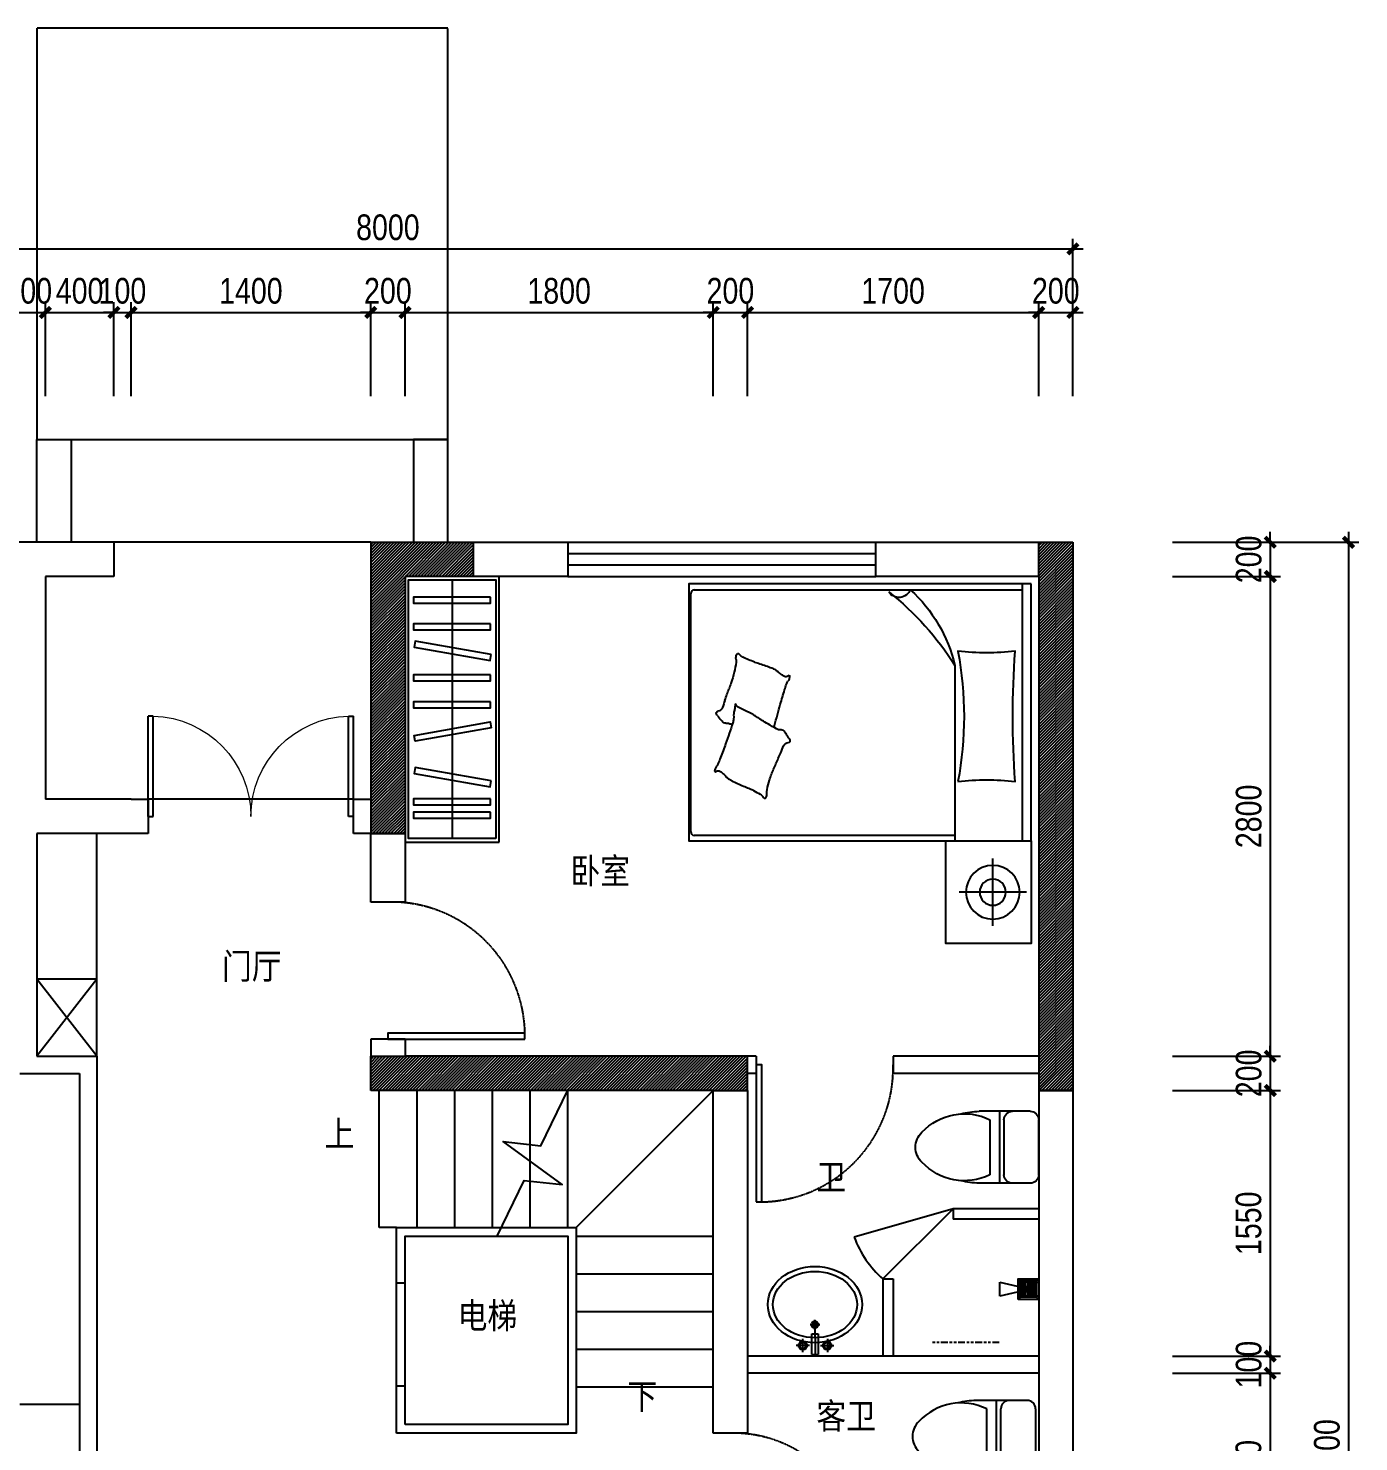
# Model space of a CAD drawing. Extents: x 160245 to 405305, y -111140 to 232735.
# Drawn here: x 272307 to 280076, y 1459 to 9709 of the extents above; entities that cross this region are included whole.
import ezdxf

# ---------------------------------------------------------------- set-up
doc = ezdxf.new("R2010")
doc.units = 0
doc.header["$LTSCALE"] = 10
doc.header["$MEASUREMENT"] = 0
for name, pattern in [('2016_013_AOR_L23$0$PLAN B3.1$0${ Tapered Dash }', [10, 4, -1, 1.5, -1, 1.5, -1]), ('DASH', [0.35, 0.25, -0.1]), ('HIDDEN', [0.375, 0.25, -0.125])]:
    doc.linetypes.add(name, pattern=pattern)
doc.layers.get('Defpoints').update_dxf_attribs({"color": 229})
for name, color, linetype in [('Door 门', 107, 'Continuous'), ('P-Furniture 家具', 153, 'Continuous'), ('P-Make furniture 固定制作', 154, 'Continuous'), ('P-N wall 新建隔墙', 241, 'Continuous'), ('P-O wall 原始墙体', 245, 'Continuous'), ('P-o 原建筑尺寸', 8, 'Continuous'), ('P-Stair 楼梯（原建筑设备）', 159, 'Continuous'), ('P-Text  平面文字', 9, 'Continuous'), ('P-Ware 洁具', 153, 'Continuous'), ('P-window 窗', 107, 'Continuous')]:
    doc.layers.add(name, color=color, linetype=linetype)
doc.styles.add('PDC DIM', font='PMingLiU-ExtB.ttf', dxfattribs={"width": 0.85})
doc.dimstyles.new('PDC-A2', dxfattribs={"dimscale": 0, "dimtxt": 2.5, "dimasz": 1, "dimexe": 1, "dimexo": 1, "dimgap": 0.7, "dimtad": 1, "dimdec": 0, "dimtxsty": 'PDC DIM', "dimblk": 'ARCHTICK', "dimcen": 1, "dimdle": 1, "dimclrd": 8, "dimclre": 8, "dimclrt": 9, "dimadec": 0, "dimazin": 0, "dimtfac": 1, "dimtdec": 0, "dimtix": 1, "dimtmove": 2, "dimatfit": 3, "dimldrblk": 'PDC A2 T R', "dimfxl": 10, "dimfxlon": 1, "dimarcsym": 0})
pattern_1 = [(45, (59491.276, 0), (-8.8388348, 8.8388348), [])]

# ---------------------------------------------------------------- blocks, each defined once
blk = doc.blocks.new('$DorLib2D$00000002')
for p, q in [((-0.5, 0), (-0.5, 0.4875)), ((-0.475, 0.4875), (-0.5, 0.4875)), ((-0.475, 0), (-0.475, 0.4875)), ((0.475, 0), (0.475, 0.4875)), ((0.475, 0.4875), (0.5, 0.4875)), ((0.5, 0), (0.5, 0.4875)), ((-0.5, 0), (-0.475, 0)), ((0.5, 0), (0.475, 0))]:
    blk.add_line(p, q)
at = {"lineweight": 13}
for centre, start, end in [((-0.4875, 0), 0, 88.53072), ((0.4875, 0), 91.46928, 180)]:
    blk.add_arc(centre, 0.4875, start, end, dxfattribs=at)
blk = doc.blocks.new('$WINLIB2D$00000001')
at = {"color": 0}
for points in [[(-0.5, 0.5), (-0.5, -0.5)], [(-0.5, 0.5), (0.5, 0.5)], [(0.5, -0.5), (0.5, 0.5)], [(0.5, 0.1667), (-0.5, 0.1667)], [(0.5, -0.1667), (-0.5, -0.1667)], [(-0.5, -0.5), (0.5, -0.5)]]:
    blk.add_lwpolyline(points, dxfattribs=at)
blk = doc.blocks.new('_ArchTick')
at = {"color": 0, "linetype": 'ByBlock', "const_width": 0.4}
blk.add_lwpolyline([(-0.5, -0.5), (0.5, 0.5)], dxfattribs=at)
blk = doc.blocks.new('*D1045')
at = {"layer": 'Defpoints', "color": 0, "transparency": 16777216}
for p in [(278928.6, 6709.4), (278928.6, 6509.4), (279559.4, 6509.4)]:
    blk.add_point(p, dxfattribs=at)
at = {"layer": 'P-o 原建筑尺寸', "color": 8, "lineweight": -2, "transparency": 16777216}
for p, q in [((279559.4, 6709.4), (279559.4, 6769.4)), ((278988.6, 6709.4), (279619.4, 6709.4)), ((279559.4, 6709.4), (279559.4, 6509.4)), ((278988.6, 6509.4), (279619.4, 6509.4)), ((279559.4, 6509.4), (279559.4, 6449.4))]:
    blk.add_line(p, q, dxfattribs=at)
at = {"layer": 'P-o 原建筑尺寸', "color": 8, "lineweight": -2, "transparency": 16777216, "xscale": 60, "yscale": 60, "zscale": 60}
for p, rotation in [((279559.4, 6709.4), 270), ((279559.4, 6509.4), 90)]:
    blk.add_blockref('_ArchTick', p, dxfattribs=dict(at, rotation=rotation))
at = {"layer": 'P-o 原建筑尺寸', "color": 9, "transparency": 16777216, "insert": (279433.9, 6609.4), "char_height": 150, "attachment_point": 5, "rotation": 90, "style": 'PDC DIM'}
blk.add_mtext('200', dxfattribs=at)
blk = doc.blocks.new('PDC A2 T R')
at = {"color": 0, "linetype": 'ByBlock'}
blk.add_line((0, 0), (-2, 0), dxfattribs=at)
for points in [[(-2.15, 0.89), (-1.49, 1.35), (-0.6, 0), (0, 0)], [(-2.15, -0.89), (-1.49, -1.35), (-0.6, 0), (0, 0)]]:
    blk.add_solid(points, dxfattribs=at)
blk = doc.blocks.new('*D1046')
at = {"layer": 'Defpoints', "color": 0, "transparency": 16777216}
for p in [(278928.6, 6509.4), (278928.6, 3709.4), (279559.4, 3709.4)]:
    blk.add_point(p, dxfattribs=at)
at = {"layer": 'P-o 原建筑尺寸', "color": 8, "lineweight": -2, "transparency": 16777216}
for p, q in [((279559.4, 6569.4), (279559.4, 3649.4)), ((278988.6, 6509.4), (279619.4, 6509.4)), ((278988.6, 3709.4), (279619.4, 3709.4))]:
    blk.add_line(p, q, dxfattribs=at)
at = {"layer": 'P-o 原建筑尺寸', "color": 8, "lineweight": -2, "transparency": 16777216, "xscale": 60, "yscale": 60, "zscale": 60}
for p, rotation in [((279559.4, 6509.4), 90), ((279559.4, 3709.4), 270)]:
    blk.add_blockref('_ArchTick', p, dxfattribs=dict(at, rotation=rotation))
at = {"layer": 'P-o 原建筑尺寸', "color": 9, "transparency": 16777216, "insert": (279433.9, 5109.4), "char_height": 150, "attachment_point": 5, "rotation": 90, "style": 'PDC DIM'}
blk.add_mtext('2800', dxfattribs=at)
blk = doc.blocks.new('*D1047')
at = {"layer": 'Defpoints', "color": 0, "transparency": 16777216}
for p in [(278928.6, 3709.4), (278928.6, 3509.4), (279559.4, 3509.4)]:
    blk.add_point(p, dxfattribs=at)
at = {"layer": 'P-o 原建筑尺寸', "color": 8, "lineweight": -2, "transparency": 16777216}
for p, q in [((279559.4, 3709.4), (279559.4, 3769.4)), ((278988.6, 3709.4), (279619.4, 3709.4)), ((279559.4, 3709.4), (279559.4, 3509.4)), ((278988.6, 3509.4), (279619.4, 3509.4)), ((279559.4, 3509.4), (279559.4, 3449.4))]:
    blk.add_line(p, q, dxfattribs=at)
at = {"layer": 'P-o 原建筑尺寸', "color": 8, "lineweight": -2, "transparency": 16777216, "xscale": 60, "yscale": 60, "zscale": 60}
for p, rotation in [((279559.4, 3709.4), 270), ((279559.4, 3509.4), 90)]:
    blk.add_blockref('_ArchTick', p, dxfattribs=dict(at, rotation=rotation))
at = {"layer": 'P-o 原建筑尺寸', "color": 9, "transparency": 16777216, "insert": (279433.9, 3609.4), "char_height": 150, "attachment_point": 5, "rotation": 90, "style": 'PDC DIM'}
blk.add_mtext('200', dxfattribs=at)
blk = doc.blocks.new('*D1048')
at = {"layer": 'Defpoints', "color": 0, "transparency": 16777216}
for p in [(278928.6, 3509.4), (278928.6, 1959.4), (279559.4, 1959.4)]:
    blk.add_point(p, dxfattribs=at)
at = {"layer": 'P-o 原建筑尺寸', "color": 8, "lineweight": -2, "transparency": 16777216}
for p, q in [((279559.4, 3569.4), (279559.4, 1899.4)), ((278988.6, 3509.4), (279619.4, 3509.4)), ((278988.6, 1959.4), (279619.4, 1959.4))]:
    blk.add_line(p, q, dxfattribs=at)
at = {"layer": 'P-o 原建筑尺寸', "color": 8, "lineweight": -2, "transparency": 16777216, "xscale": 60, "yscale": 60, "zscale": 60}
for p, rotation in [((279559.4, 3509.4), 90), ((279559.4, 1959.4), 270)]:
    blk.add_blockref('_ArchTick', p, dxfattribs=dict(at, rotation=rotation))
at = {"layer": 'P-o 原建筑尺寸', "color": 9, "transparency": 16777216, "insert": (279432.5, 2734.4), "char_height": 150, "attachment_point": 5, "rotation": 90, "style": 'PDC DIM'}
blk.add_mtext('1550', dxfattribs=at)
blk = doc.blocks.new('*D1054')
at = {"layer": 'Defpoints', "color": 0, "transparency": 16777216}
for p in [(278928.6, 6709.4), (278928.6, -3990.6), (280015.9, -3990.6)]:
    blk.add_point(p, dxfattribs=at)
at = {"layer": 'P-o 原建筑尺寸', "color": 8, "lineweight": -2, "transparency": 16777216}
for p, q in [((280015.9, 6769.4), (280015.9, -4050.6)), ((279415.9, 6709.4), (280075.9, 6709.4)), ((279415.9, -3990.6), (280075.9, -3990.6))]:
    blk.add_line(p, q, dxfattribs=at)
at = {"layer": 'P-o 原建筑尺寸', "color": 8, "lineweight": -2, "transparency": 16777216, "xscale": 60, "yscale": 60, "zscale": 60}
for p, rotation in [((280015.9, 6709.4), 90), ((280015.9, -3990.6), 270)]:
    blk.add_blockref('_ArchTick', p, dxfattribs=dict(at, rotation=rotation))
at = {"layer": 'P-o 原建筑尺寸', "color": 9, "transparency": 16777216, "insert": (279890.4, 1359.4), "char_height": 150, "attachment_point": 5, "rotation": 90, "style": 'PDC DIM'}
blk.add_mtext('10700', dxfattribs=at)
blk = doc.blocks.new('*D1063')
at = {"layer": 'Defpoints', "color": 0, "transparency": 16777216}
for p in [(274306.9, 8050.6), (272906.9, 7503), (274306.9, 7503)]:
    blk.add_point(p, dxfattribs=at)
at = {"layer": 'P-o 原建筑尺寸', "color": 8, "lineweight": -2, "transparency": 16777216}
for p, q in [((272906.9, 7563), (272906.9, 8110.6)), ((274306.9, 7563), (274306.9, 8110.6)), ((272846.9, 8050.6), (274366.9, 8050.6))]:
    blk.add_line(p, q, dxfattribs=at)
at = {"layer": 'P-o 原建筑尺寸', "color": 8, "lineweight": -2, "transparency": 16777216, "xscale": 60, "yscale": 60, "zscale": 60, "rotation": 180}
blk.add_blockref('_ArchTick', (272906.9, 8050.6), dxfattribs=at)
at = {"layer": 'P-o 原建筑尺寸', "color": 8, "lineweight": -2, "transparency": 16777216, "xscale": 60, "yscale": 60, "zscale": 60}
blk.add_blockref('_ArchTick', (274306.9, 8050.6), dxfattribs=at)
at = {"layer": 'P-o 原建筑尺寸', "color": 9, "transparency": 16777216, "insert": (273606.9, 8176.1), "char_height": 150, "attachment_point": 5, "style": 'PDC DIM'}
blk.add_mtext('1400', dxfattribs=at)
blk = doc.blocks.new('*D1064')
at = {"layer": 'Defpoints', "color": 0, "transparency": 16777216}
for p in [(276306.9, 8050.6), (274506.9, 7503), (276306.9, 7503)]:
    blk.add_point(p, dxfattribs=at)
at = {"layer": 'P-o 原建筑尺寸', "color": 8, "lineweight": -2, "transparency": 16777216}
for p, q in [((274506.9, 7563), (274506.9, 8110.6)), ((276306.9, 7563), (276306.9, 8110.6)), ((274446.9, 8050.6), (276366.9, 8050.6))]:
    blk.add_line(p, q, dxfattribs=at)
at = {"layer": 'P-o 原建筑尺寸', "color": 8, "lineweight": -2, "transparency": 16777216, "xscale": 60, "yscale": 60, "zscale": 60, "rotation": 180}
blk.add_blockref('_ArchTick', (274506.9, 8050.6), dxfattribs=at)
at = {"layer": 'P-o 原建筑尺寸', "color": 8, "lineweight": -2, "transparency": 16777216, "xscale": 60, "yscale": 60, "zscale": 60}
blk.add_blockref('_ArchTick', (276306.9, 8050.6), dxfattribs=at)
at = {"layer": 'P-o 原建筑尺寸', "color": 9, "transparency": 16777216, "insert": (275406.9, 8176.1), "char_height": 150, "attachment_point": 5, "style": 'PDC DIM'}
blk.add_mtext('1800', dxfattribs=at)
blk = doc.blocks.new('*D1065')
at = {"layer": 'Defpoints', "color": 0, "transparency": 16777216}
for p in [(276506.9, 8050.6), (276306.9, 7503), (276506.9, 7503)]:
    blk.add_point(p, dxfattribs=at)
at = {"layer": 'P-o 原建筑尺寸', "color": 8, "lineweight": -2, "transparency": 16777216}
for p, q in [((276306.9, 7563), (276306.9, 8110.6)), ((276506.9, 7563), (276506.9, 8110.6)), ((276306.9, 8050.6), (276246.9, 8050.6)), ((276306.9, 8050.6), (276506.9, 8050.6)), ((276506.9, 8050.6), (276566.9, 8050.6))]:
    blk.add_line(p, q, dxfattribs=at)
at = {"layer": 'P-o 原建筑尺寸', "color": 8, "lineweight": -2, "transparency": 16777216, "xscale": 60, "yscale": 60, "zscale": 60}
blk.add_blockref('_ArchTick', (276306.9, 8050.6), dxfattribs=at)
at = {"layer": 'P-o 原建筑尺寸', "color": 8, "lineweight": -2, "transparency": 16777216, "xscale": 60, "yscale": 60, "zscale": 60, "rotation": 180}
blk.add_blockref('_ArchTick', (276506.9, 8050.6), dxfattribs=at)
at = {"layer": 'P-o 原建筑尺寸', "color": 9, "transparency": 16777216, "insert": (276406.9, 8176.1), "char_height": 150, "attachment_point": 5, "style": 'PDC DIM'}
blk.add_mtext('200', dxfattribs=at)
blk = doc.blocks.new('*D1066')
at = {"layer": 'Defpoints', "color": 0, "transparency": 16777216}
for p in [(278206.9, 8050.6), (276506.9, 7503), (278206.9, 7503)]:
    blk.add_point(p, dxfattribs=at)
at = {"layer": 'P-o 原建筑尺寸', "color": 8, "lineweight": -2, "transparency": 16777216}
for p, q in [((276506.9, 7563), (276506.9, 8110.6)), ((278206.9, 7563), (278206.9, 8110.6)), ((276446.9, 8050.6), (278266.9, 8050.6))]:
    blk.add_line(p, q, dxfattribs=at)
at = {"layer": 'P-o 原建筑尺寸', "color": 8, "lineweight": -2, "transparency": 16777216, "xscale": 60, "yscale": 60, "zscale": 60, "rotation": 180}
blk.add_blockref('_ArchTick', (276506.9, 8050.6), dxfattribs=at)
at = {"layer": 'P-o 原建筑尺寸', "color": 8, "lineweight": -2, "transparency": 16777216, "xscale": 60, "yscale": 60, "zscale": 60}
blk.add_blockref('_ArchTick', (278206.9, 8050.6), dxfattribs=at)
at = {"layer": 'P-o 原建筑尺寸', "color": 9, "transparency": 16777216, "insert": (277356.9, 8176.1), "char_height": 150, "attachment_point": 5, "style": 'PDC DIM'}
blk.add_mtext('1700', dxfattribs=at)
blk = doc.blocks.new('*D1068')
at = {"layer": 'Defpoints', "color": 0, "transparency": 16777216}
for p in [(278406.9, 8050.6), (278206.9, 7503), (278406.9, 7503)]:
    blk.add_point(p, dxfattribs=at)
at = {"layer": 'P-o 原建筑尺寸', "color": 8, "lineweight": -2, "transparency": 16777216}
for p, q in [((278206.9, 7563), (278206.9, 8110.6)), ((278406.9, 7563), (278406.9, 8110.6)), ((278206.9, 8050.6), (278146.9, 8050.6)), ((278206.9, 8050.6), (278406.9, 8050.6)), ((278406.9, 8050.6), (278466.9, 8050.6))]:
    blk.add_line(p, q, dxfattribs=at)
at = {"layer": 'P-o 原建筑尺寸', "color": 8, "lineweight": -2, "transparency": 16777216, "xscale": 60, "yscale": 60, "zscale": 60}
blk.add_blockref('_ArchTick', (278206.9, 8050.6), dxfattribs=at)
at = {"layer": 'P-o 原建筑尺寸', "color": 8, "lineweight": -2, "transparency": 16777216, "xscale": 60, "yscale": 60, "zscale": 60, "rotation": 180}
blk.add_blockref('_ArchTick', (278406.9, 8050.6), dxfattribs=at)
at = {"layer": 'P-o 原建筑尺寸', "color": 9, "transparency": 16777216, "insert": (278306.9, 8176.1), "char_height": 150, "attachment_point": 5, "style": 'PDC DIM'}
blk.add_mtext('200', dxfattribs=at)
blk = doc.blocks.new('*D1069')
at = {"layer": 'Defpoints', "color": 0, "transparency": 16777216}
for p in [(278406.9, 8421.2), (270406.9, 7503), (278406.9, 7503)]:
    blk.add_point(p, dxfattribs=at)
at = {"layer": 'P-o 原建筑尺寸', "color": 8, "lineweight": -2, "transparency": 16777216}
for p, q in [((270346.9, 8421.2), (278466.9, 8421.2)), ((270406.9, 7821.2), (270406.9, 8481.2)), ((278406.9, 7821.2), (278406.9, 8481.2))]:
    blk.add_line(p, q, dxfattribs=at)
at = {"layer": 'P-o 原建筑尺寸', "color": 8, "lineweight": -2, "transparency": 16777216, "xscale": 60, "yscale": 60, "zscale": 60, "rotation": 180}
blk.add_blockref('_ArchTick', (270406.9, 8421.2), dxfattribs=at)
at = {"layer": 'P-o 原建筑尺寸', "color": 8, "lineweight": -2, "transparency": 16777216, "xscale": 60, "yscale": 60, "zscale": 60}
blk.add_blockref('_ArchTick', (278406.9, 8421.2), dxfattribs=at)
at = {"layer": 'P-o 原建筑尺寸', "color": 9, "transparency": 16777216, "insert": (274406.9, 8546.7), "char_height": 150, "attachment_point": 5, "style": 'PDC DIM'}
blk.add_mtext('8000', dxfattribs=at)
blk = doc.blocks.new('*D1106')
at = {"layer": 'Defpoints', "color": 0, "transparency": 16777216}
for p in [(274506.9, 8050.6), (274306.9, 7503), (274506.9, 7503)]:
    blk.add_point(p, dxfattribs=at)
at = {"layer": 'P-o 原建筑尺寸', "color": 8, "lineweight": -2, "transparency": 16777216}
for p, q in [((274306.9, 7563), (274306.9, 8110.6)), ((274506.9, 7563), (274506.9, 8110.6)), ((274306.9, 8050.6), (274246.9, 8050.6)), ((274306.9, 8050.6), (274506.9, 8050.6)), ((274506.9, 8050.6), (274566.9, 8050.6))]:
    blk.add_line(p, q, dxfattribs=at)
at = {"layer": 'P-o 原建筑尺寸', "color": 8, "lineweight": -2, "transparency": 16777216, "xscale": 60, "yscale": 60, "zscale": 60}
blk.add_blockref('_ArchTick', (274306.9, 8050.6), dxfattribs=at)
at = {"layer": 'P-o 原建筑尺寸', "color": 8, "lineweight": -2, "transparency": 16777216, "xscale": 60, "yscale": 60, "zscale": 60, "rotation": 180}
blk.add_blockref('_ArchTick', (274506.9, 8050.6), dxfattribs=at)
at = {"layer": 'P-o 原建筑尺寸', "color": 9, "transparency": 16777216, "insert": (274406.9, 8176.1), "char_height": 150, "attachment_point": 5, "style": 'PDC DIM'}
blk.add_mtext('200', dxfattribs=at)
blk = doc.blocks.new('*D1107')
at = {"layer": 'Defpoints', "color": 0, "transparency": 16777216}
for p in [(272406.9, 8050.6), (272206.9, 7503), (272406.9, 7503)]:
    blk.add_point(p, dxfattribs=at)
at = {"layer": 'P-o 原建筑尺寸', "color": 8, "lineweight": -2, "transparency": 16777216}
for p, q in [((272206.9, 7563), (272206.9, 8110.6)), ((272406.9, 7563), (272406.9, 8110.6)), ((272206.9, 8050.6), (272146.9, 8050.6)), ((272206.9, 8050.6), (272406.9, 8050.6)), ((272406.9, 8050.6), (272466.9, 8050.6))]:
    blk.add_line(p, q, dxfattribs=at)
at = {"layer": 'P-o 原建筑尺寸', "color": 8, "lineweight": -2, "transparency": 16777216, "xscale": 60, "yscale": 60, "zscale": 60}
blk.add_blockref('_ArchTick', (272206.9, 8050.6), dxfattribs=at)
at = {"layer": 'P-o 原建筑尺寸', "color": 8, "lineweight": -2, "transparency": 16777216, "xscale": 60, "yscale": 60, "zscale": 60, "rotation": 180}
blk.add_blockref('_ArchTick', (272406.9, 8050.6), dxfattribs=at)
at = {"layer": 'P-o 原建筑尺寸', "color": 9, "transparency": 16777216, "insert": (272306.9, 8176.1), "char_height": 150, "attachment_point": 5, "style": 'PDC DIM'}
blk.add_mtext('200', dxfattribs=at)
blk = doc.blocks.new('*D1108')
at = {"layer": 'Defpoints', "color": 0, "transparency": 16777216}
for p in [(272806.9, 8050.6), (272406.9, 7503), (272806.9, 7503)]:
    blk.add_point(p, dxfattribs=at)
at = {"layer": 'P-o 原建筑尺寸', "color": 8, "lineweight": -2, "transparency": 16777216}
for p, q in [((272406.9, 7563), (272406.9, 8110.6)), ((272806.9, 7563), (272806.9, 8110.6)), ((272346.9, 8050.6), (272866.9, 8050.6))]:
    blk.add_line(p, q, dxfattribs=at)
at = {"layer": 'P-o 原建筑尺寸', "color": 8, "lineweight": -2, "transparency": 16777216, "xscale": 60, "yscale": 60, "zscale": 60, "rotation": 180}
blk.add_blockref('_ArchTick', (272406.9, 8050.6), dxfattribs=at)
at = {"layer": 'P-o 原建筑尺寸', "color": 8, "lineweight": -2, "transparency": 16777216, "xscale": 60, "yscale": 60, "zscale": 60}
blk.add_blockref('_ArchTick', (272806.9, 8050.6), dxfattribs=at)
at = {"layer": 'P-o 原建筑尺寸', "color": 9, "transparency": 16777216, "insert": (272606.9, 8176.1), "char_height": 150, "attachment_point": 5, "style": 'PDC DIM'}
blk.add_mtext('400', dxfattribs=at)
blk = doc.blocks.new('*D1109')
at = {"layer": 'Defpoints', "color": 0, "transparency": 16777216}
for p in [(272906.9, 8050.6), (272806.9, 7503), (272906.9, 7503)]:
    blk.add_point(p, dxfattribs=at)
at = {"layer": 'P-o 原建筑尺寸', "color": 8, "lineweight": -2, "transparency": 16777216}
for p, q in [((272806.9, 7563), (272806.9, 8110.6)), ((272906.9, 7563), (272906.9, 8110.6)), ((272806.9, 8050.6), (272746.9, 8050.6)), ((272806.9, 8050.6), (272906.9, 8050.6)), ((272906.9, 8050.6), (272966.9, 8050.6))]:
    blk.add_line(p, q, dxfattribs=at)
at = {"layer": 'P-o 原建筑尺寸', "color": 8, "lineweight": -2, "transparency": 16777216, "xscale": 60, "yscale": 60, "zscale": 60}
blk.add_blockref('_ArchTick', (272806.9, 8050.6), dxfattribs=at)
at = {"layer": 'P-o 原建筑尺寸', "color": 8, "lineweight": -2, "transparency": 16777216, "xscale": 60, "yscale": 60, "zscale": 60, "rotation": 180}
blk.add_blockref('_ArchTick', (272906.9, 8050.6), dxfattribs=at)
at = {"layer": 'P-o 原建筑尺寸', "color": 9, "transparency": 16777216, "insert": (272856.9, 8176.1), "char_height": 150, "attachment_point": 5, "style": 'PDC DIM'}
blk.add_mtext('100', dxfattribs=at)
blk = doc.blocks.new('chuangf')
at = {"layer": 'P-Furniture 家具', "color": 8}
for p, q in [((1375.4, 322.4), (1375.4, -70.4)), ((3141.3, -1616.8), (3141.3, 298.6)), ((1179, 126), (1571.7, 126)), ((2699.6, -95.3), (1675.4, -95.3)), ((1706.4, -95.3), (1706.4, -1616.8)), ((1730.4, -1636.8), (3117.3, -1636.8))]:
    blk.add_line(p, q, dxfattribs=at)
at = {"layer": 'P-Furniture 家具'}
blk.add_line((1675.4, 298.6), (3175.4, 298.6), dxfattribs=at)
for points in [[(1675.4, 351), (1075.4, 351), (1075.4, -149), (1675.4, -149)], [(3175.4, 351), (3175.4, -1649), (1675.4, -1649), (1675.4, 351)]]:
    blk.add_lwpolyline(points, close=True, dxfattribs=at)
at = {"layer": 'P-Furniture 家具', "color": 8}
for points in [[(2021.3, -77.5, 0.058596), (2021.3, 256.7, 0.037148), (2781.7, 256.7, 0.052163), (2781.7, -77.5, 0.093766)], [(1947.1, -1232.4, 0.101392), (1929.2, -1213.3, -0.223768), (1923.5, -1202.9, -0.25558), (1926.2, -1199, -0.081563), (1940.8, -1194, -0.071805), (1957.2, -1192.8, 0.069985), (1974, -1191.7, 0.03546), (2030, -1177.7, 0.029432), (2094.3, -1153.7, 0.001554), (2125.1, -1140.2, -0.00152), (2156.7, -1126.5, -0.004735), (2189.3, -1112.6, 0.00382), (2229.9, -1095.5, 0.296001), (2248.5, -1068.4, -0.649774), (2268.3, -1059.9, -0.02319), (2273, -1063.3, 0.0288), (2276.7, -1066, 0.005727), (2283.5, -1070.2, -0.004358), (2292.3, -1075.7, -0.027528), (2309.8, -1088.1, -0.046214), (2318.9, -1096.7, -0.194121), (2322.8, -1109.9, 0.133719), (2325.7, -1129, 0.011505), (2343.5, -1162.8, 0.008882), (2368.8, -1205.9, 0.012426), (2404.5, -1260.6, -0.033612), (2416.6, -1281.3), (2438.7, -1326.3), (2455.8, -1361.1, 0.224341), (2469.7, -1371.7, -0.722772), (2469.9, -1378.8, -0.103513), (2466.3, -1379.2, 0.053465), (2459.4, -1379.4, 0.030109), (2437.2, -1383.1, -0.031436), (2416, -1386.7, -0.05324), (2401.5, -1387, 0.05518), (2387.5, -1387.4, 0.056271), (2363.2, -1392.6, 0.0108), (2242.5, -1433.8, 0.00456), (2161, -1464, 0.01125), (2128.4, -1477.1, 0.069394), (2111.2, -1487.2, -0.079756), (2096, -1495.7, -0.106399), (2082.1, -1498.2, -0.328642), (2078.1, -1495.8, -0.299547), (2079.9, -1490.4, 0.189917), (2084.5, -1483.1, 0.033518), (2084.8, -1474.8, 0.075627), (2084, -1471.2, 0.053489), (2080.6, -1465.1, 0.017838), (2067.4, -1448.3, 0.038394), (2049.2, -1430, -0.059529), (2038, -1417.8, -0.035943), (2026, -1397.6, -0.011245), (1995, -1330.2, -0.006203), (1982.3, -1299.3, 0.010783), (1974.8, -1281.6, 0.019485), (1969.5, -1271.2, 0.005062)]]:
    blk.add_lwpolyline(points, format="xyb", close=True, dxfattribs=at)
for radius in [157, 76.4]:
    blk.add_circle((1375.4, 126), radius, dxfattribs=at)
for centre, radius, start, end in [((1783.8, -1542.4), 1712.5, 38.28696, 57.67208), ((2499.1, -940.3), 868.5, 42.31328, 76.65159), ((3166.8, -421.9), 71, 111.06587, 236.83428)]:
    blk.add_arc(centre, radius, start, end, dxfattribs=at)
for centre, major_axis, ratio, start_param, end_param in [((2560.3, -1020.3), (-76, 0), 0.833333, 1.967107, 2.244238), ((2643.7, -1107.4), (-57.7, 0), 0.833333, -1.215705, -0.897354), ((2635.4, -1088.7), (33.8, 0), 0.833333, 1.501884, 1.925887), ((2647.4, -1077.6), (13.6, 0), 0.833333, 2.209223, 2.959949), ((2637.4, -1064.2), (4.26, 0), 0.833333, 0.231794, 1.501884), ((2635.7, -1064.5), (6.04, 0), 0.833333, -0.932369, 0.231794), ((2315.8, -1058.6), (-111.9, 0), 0.833333, 1.758186, 1.860669), ((1484.8, 1263.1), (-3019.2, 0), 0.833333, 1.860669, 1.903868), ((873, 2736.7), (-4890.5, 0), 0.833333, 1.903868, 1.922108), ((2279.4, -461), (803.6, 0), 0.833333, -1.219485, -1.174486), ((2647.5, -1084.4), (-14.7, 0), 0.833333, -0.047623, 0.25431), ((2706.8, -1086.7), (-74, 0), 0.833333, -0.181643, -0.047623), ((2669.9, -1079.5), (-37.8, 0), 0.833333, 0.25431, 0.468061), ((2937.7, -966.7), (337.9, 0), 0.833333, 3.609654, 3.680998), ((2807.6, -1031.6), (186.2, 0), 0.833333, 3.680998, 3.834497), ((2604.5, -1172.2), (77.8, 0), 0.833333, 0.455068, 0.692904), ((2504.9, -1212.8), (188.7, 0), 0.833333, 0.31136, 0.455068), ((854, -1655.5), (-1922.9, 0), 0.833333, 3.407974, 3.452952), ((1182.7, -1580.8), (1582.2, 0), 0.833333, 0.241571, 0.266382), ((5118.3, -538.7), (-2407.5, -701), 0.471108, 0.022718, 0.08572), ((1443.1, -1662.1), (-965.2, 0), 0.833333, 3.456107, 3.479223), ((2828.8, -1862.3), (598.7, 0), 0.833333, 1.856206, 1.973901), ((2776.4, -1713.6), (412.8, 0), 0.833333, 1.714425, 1.856206), ((2726, -1423.1), (-60.5, 0), 0.833333, 4.576533, 4.856018), ((2742, -1325.7), (-57.5, 0), 0.833333, 1.43494, 1.721669), ((2815.2, -1311.7), (-72.5, 0), 0.833333, 0.382878, 0.787064), ((2743.3, -1332.8), (48.9, 0), 0.833333, -1.419924, -1.094394), ((2752.7, -1364), (-16.1, 0), 0.833333, 3.048091, 3.928657), ((2763.1, -1364.8), (-5.57, 0), 0.833333, 2.047199, 3.048091), ((2383.2, -1436.4), (-21.7, 0), 0.833333, -0.217207, 0.549738), ((2319.1, -1424.6), (44, 0), 0.833333, -0.217207, 0.314514), ((2428.1, -1413.5), (74.3, 0), 0.833333, 3.691331, 3.876056), ((2528, -1338.3), (-208.9, 0), 0.833333, 0.734464, 0.844548), ((2810.3, -1073.4), (634.1, 0), 0.833333, 3.98614, 4.003573), ((2158.6, -1706.8), (-367.2, 0), 0.833333, 3.980666, 4.003573), ((2374.9, -1506.1), (43.4, 0), 0.833333, 0.723905, 0.839074), ((2457.6, -1445.2), (66.9, 0), 0.833333, 3.865498, 3.958241), ((2420.1, -1478.4), (12.2, 0), 0.833333, 3.958241, 6.263107), ((2466.8, -1479.2), (34.4, 0), 0.833333, 1.970378, 3.121515), ((3610.1, -3735.3), (-2973.3, 0), 0.833333, -1.186496, -1.171214), ((1769.7, 57.1), (-1935.6, 0), 0.833333, 1.955096, 1.974037), ((230.6, 3063.4), (-5857.8, 0), 0.833333, 1.974037, 1.980117), ((4792.6, -5699.7), (-5604.8, 0), 0.833333, -1.167692, -1.161476)]:
    blk.add_ellipse(centre, major_axis=major_axis, ratio=ratio, start_param=start_param, end_param=end_param, dxfattribs=at)
at = {"layer": 'P-Furniture 家具', "color": 8, "extrusion": (0, 0, -1)}
for centre, start_param, end_param in [((1730.4, -1616.8), -1.570796, 0), ((3117.3, -1616.8), 3.141593, 4.712389)]:
    blk.add_ellipse(centre, major_axis=(-24, 0), ratio=0.833333, start_param=start_param, end_param=end_param, dxfattribs=at)
blk = doc.blocks.new('A$C437E590E')
at = {"color": 8, "linetype": 'ByBlock'}
for p, q in [((202.4, 421.9), (202.4, 501.2)), ((274.8, 313.2), (274.7, 509.9)), ((347.1, 421.9), (347.1, 501.2)), ((243.4, 461.6), (164, 461.5)), ((306.1, 461.6), (385.5, 461.5)), ((246.9, 339.9), (303.1, 339.9)), ((275, 368.1), (275, 311.8))]:
    blk.add_line(p, q, dxfattribs=at)
at = {"linetype": 'ByBlock'}
for p, q in [((256.9, 392.6), (256.9, 514.1)), ((292.6, 514.1), (256.9, 514.1)), ((292.6, 514.1), (292.6, 392.6)), ((292.6, 392.6), (256.9, 392.6))]:
    blk.add_line(p, q, dxfattribs=at)
for centre, radius in [((203.7, 461.5), 25), ((203.7, 461.5), 17.9), ((345.8, 461.5), 25), ((345.8, 461.5), 17.9)]:
    blk.add_circle(centre, radius, dxfattribs=at)
at = {"color": 8, "linetype": 'ByBlock'}
for radius in [19.5, 11.9]:
    blk.add_circle((275, 339.9), radius, dxfattribs=at)
at = {"linetype": 'ByBlock'}
blk.add_ellipse((275, 222.4), major_axis=(-275, 0), ratio=0.809091, dxfattribs=at)
at = {"color": 8, "linetype": 'ByBlock'}
blk.add_ellipse((275, 222.4), major_axis=(-246, 0), ratio=0.786583, dxfattribs=at)
blk = doc.blocks.new('asdfsdafa3')
for p, q in [((201603.3, -49206.7), (201707.3, -49206.7)), ((201707.3, -49206.7), (201901.1, -49206.7)), ((201781.6, -49206.7), (201781.6, -49626.7)), ((201553.7, -49577.2), (201553.7, -49256.2)), ((201756.8, -49256.2), (201756.8, -49577.2)), ((201839, -49256.2), (201839, -49577.2)), ((201603.3, -49626.7), (201707.3, -49626.7)), ((201707.3, -49626.7), (201901.1, -49626.7))]:
    blk.add_line(p, q)
for centre, radius, start, end in [((201603.3, -49256.2), 49.5, 90, 180), ((201707.3, -49256.2), 49.5, 0, 90), ((201988.1, -49558.2), 336.8, 42.83063, 116.27775), ((201885.5, -49706.4), 499.9, 75.87951, 88.2029), ((202157.1, -49415.6), 116.3, 359.45023, 47.91264), ((202157.1, -49417.8), 116.3, 312.08736, 0.54977), ((201603.3, -49577.2), 49.5, 180, 270), ((201707.3, -49577.2), 49.5, 270, 0), ((201988.1, -49275.2), 336.8, 243.72225, 317.16937), ((201885.5, -49127.1), 499.9, 271.7971, 284.12049)]:
    blk.add_arc(centre, radius, start, end)
blk = doc.blocks.new('fffg')
blk.add_lwpolyline([(143.1, 669.9), (109, 669.9), (109, -130.1), (143.1, -130.1)], close=True)
at = {"color": 8, "linetype": 'DASH'}
blk.add_arc((123.2, -110.2), 780.4, 88.54208, 181.45792, dxfattribs=at)
blk = doc.blocks.new('A$C17F62748')
at = {"linetype": 'ByBlock'}
for p, q in [((60, 49.6), (19, 226.7)), ((19, 226.7), (101, 226.7)), ((101, 226.7), (60, 49.6)), ((120, 0), (0, 120)), ((0, 0), (120, 120)), ((18, 102), (102, 102)), ((18, 90), (102, 90)), ((18, 78), (102, 78)), ((18, 66), (102, 66)), ((18, 54), (102, 54)), ((18, 42), (102, 42)), ((18, 30), (102, 30)), ((99.4, 27.6), (20.6, 27.6)), ((20.6, 27.6), (20.6, 0)), ((51.2, 58.9), (51.2, 27.6)), ((68.8, 58.9), (68.8, 27.6)), ((99.4, 0), (99.4, 27.6))]:
    blk.add_line(p, q, dxfattribs=at)
for points in [[(0, 120), (120, 120), (120, 0), (0, 0)], [(12, 108), (108, 108), (108, 12), (12, 12)], [(18, 102), (102, 102), (102, 18), (18, 18)]]:
    blk.add_lwpolyline(points, close=True, dxfattribs=at)
blk = doc.blocks.new('*D1343')
at = {"layer": 'Defpoints', "color": 0, "transparency": 16777216}
for p in [(278928.6, 1959.4), (278928.6, 1859.4), (279559.4, 1859.4)]:
    blk.add_point(p, dxfattribs=at)
at = {"layer": 'P-o 原建筑尺寸', "color": 8, "lineweight": -2, "transparency": 16777216}
for p, q in [((279559.4, 1959.4), (279559.4, 2019.4)), ((278988.6, 1959.4), (279619.4, 1959.4)), ((279559.4, 1959.4), (279559.4, 1859.4)), ((278988.6, 1859.4), (279619.4, 1859.4)), ((279559.4, 1859.4), (279559.4, 1799.4))]:
    blk.add_line(p, q, dxfattribs=at)
at = {"layer": 'P-o 原建筑尺寸', "color": 8, "lineweight": -2, "transparency": 16777216, "xscale": 60, "yscale": 60, "zscale": 60}
for p, rotation in [((279559.4, 1959.4), 270), ((279559.4, 1859.4), 90)]:
    blk.add_blockref('_ArchTick', p, dxfattribs=dict(at, rotation=rotation))
at = {"layer": 'P-o 原建筑尺寸', "color": 9, "transparency": 16777216, "insert": (279433.9, 1909.4), "char_height": 150, "attachment_point": 5, "rotation": 90, "style": 'PDC DIM'}
blk.add_mtext('100', dxfattribs=at)
blk = doc.blocks.new('*D1344')
at = {"layer": 'Defpoints', "color": 0, "transparency": 16777216}
for p in [(278928.6, 1859.4), (278928.6, 709.4), (279559.4, 709.4)]:
    blk.add_point(p, dxfattribs=at)
at = {"layer": 'P-o 原建筑尺寸', "color": 8, "lineweight": -2, "transparency": 16777216}
for p, q in [((279559.4, 1919.4), (279559.4, 649.4)), ((278988.6, 1859.4), (279619.4, 1859.4)), ((278988.6, 709.4), (279619.4, 709.4))]:
    blk.add_line(p, q, dxfattribs=at)
at = {"layer": 'P-o 原建筑尺寸', "color": 8, "lineweight": -2, "transparency": 16777216, "xscale": 60, "yscale": 60, "zscale": 60}
for p, rotation in [((279559.4, 1859.4), 90), ((279559.4, 709.4), 270)]:
    blk.add_blockref('_ArchTick', p, dxfattribs=dict(at, rotation=rotation))
at = {"layer": 'P-o 原建筑尺寸', "color": 9, "transparency": 16777216, "insert": (279432.5, 1284.4), "char_height": 150, "attachment_point": 5, "rotation": 90, "style": 'PDC DIM'}
blk.add_mtext('1150', dxfattribs=at)

msp = doc.modelspace()

# ---------------------------------------------------------------- hatches: boundary and pattern name
at = {"layer": 'P-O wall 原始墙体'}
h = msp.add_hatch(dxfattribs=at)
h.set_pattern_fill('ANSI31', color=256, scale=100, style=0)
h.set_pattern_definition(pattern_1)
h.paths.add_polyline_path([(274506.9, 6379.6), (274506.9, 6509.4), (274906.9, 6509.4), (274906.9, 6709.4), (274306.9, 6709.4), (274306.9, 5209.4), (274306.9, 5009.4), (274506.9, 5009.4)])
h = msp.add_hatch(dxfattribs=at)
h.set_pattern_fill('ANSI31', color=256, scale=100, style=0)
h.set_pattern_definition(pattern_1)
h.paths.add_polyline_path([(278406.9, 6709.4), (278206.9, 6709.4), (278206.9, 6509.4), (278206.9, 3709.4), (278206.9, 3509.4), (278406.9, 3509.4)])
h = msp.add_hatch(dxfattribs=at)
h.set_pattern_fill('ANSI31', color=256, scale=100, style=0)
h.set_pattern_definition(pattern_1)
h.paths.add_polyline_path([(276506.9, 3709.4), (276406.9, 3709.4), (274506.9, 3709.4), (274406.9, 3709.4), (274306.9, 3709.4), (274306.9, 3509.4), (276306.9, 3509.4), (276506.9, 3509.4)])

# ---------------------------------------------------------------- linework, layer by layer
at = {"layer": 'Door 门'}
msp.add_line((274206.9, 5209.4), (273006.9, 5209.4), dxfattribs=at)
at = {"layer": 'P-Furniture 家具', "linetype": 'ByBlock'}
for p, q in [((272706.9, 3709.4), (272706.9, 5009.4)), ((272706.9, 4159.4), (272356.9, 4159.4)), ((272706.9, 4159.4), (272356.9, 3709.4)), ((272706.9, 3709.4), (272356.9, 4159.4)), ((277706.9, 2819.4), (277129.6, 2654)), ((277296.9, 2409.4), (277706.9, 2819.4)), ((278206.9, 2819.4), (277706.9, 2819.4)), ((277706.9, 2819.4), (277706.9, 2759.4)), ((278206.9, 2759.4), (277706.9, 2759.4)), ((277296.9, 2409.4), (277296.9, 1959.4)), ((277296.9, 2409.4), (277356.9, 2409.4)), ((277356.9, 2409.4), (277356.9, 1959.4)), ((272256.9, 1679.4), (272606.9, 1679.4))]:
    msp.add_line(p, q, dxfattribs=at)
at = {"layer": 'P-Furniture 家具', "color": 8, "linetype": '2016_013_AOR_L23$0$PLAN B3.1$0${ Tapered Dash }'}
msp.add_line((277976.6, 2039.4), (277576.6, 2039.4), dxfattribs=at)
at = {"layer": 'P-Furniture 家具', "color": 8, "linetype": '2016_013_AOR_L23$0$PLAN B3.1$0${ Tapered Dash }', "const_width": 0.03}
msp.add_lwpolyline([(277576.6, 1959.4), (277976.6, 1959.4), (277976.6, 2259.4, 0.414214), (277926.6, 2309.4), (277626.6, 2309.4, 0.414214), (277576.6, 2259.4)], format="xyb", close=True, dxfattribs=at)
at = {"layer": 'P-Furniture 家具', "linetype": 'ByBlock'}
msp.add_arc((277706.9, 2869.4), 616.2, 200.45704, 228.28924, dxfattribs=at)
at = {"layer": 'P-Make furniture 固定制作', "color": 8}
msp.add_line((274781.9, 6489.4), (274781.9, 4979.4), dxfattribs=at)
at = {"layer": 'P-Make furniture 固定制作'}
for p, q in [((275056.9, 4959.4), (275056.9, 6509.4)), ((274506.9, 4959.4), (275056.9, 4959.4))]:
    msp.add_line(p, q, dxfattribs=at)
at = {"layer": 'P-Make furniture 固定制作', "color": 8}
for points in [[(275036.9, 4979.4), (274526.9, 4979.4), (274526.9, 6489.4), (275036.9, 6489.4)], [(275006.9, 6388.3), (274556.9, 6388.3), (274556.9, 6353.3), (275006.9, 6353.3)], [(275006.9, 6233.5), (274556.9, 6233.5), (274556.9, 6198.5), (275006.9, 6198.5)], [(275009.6, 6053.7), (274566.4, 6131.8), (274560.3, 6097.4), (275003.5, 6019.2)], [(275006.9, 5936.4), (274556.9, 5936.4), (274556.9, 5901.4), (275006.9, 5901.4)], [(275006.9, 5777.6), (274556.9, 5777.6), (274556.9, 5742.6), (275006.9, 5742.6)], [(275009.6, 5626), (274566.4, 5547.9), (274560.3, 5582.3), (275003.5, 5660.5)], [(275009.6, 5316.8), (274566.4, 5395), (274560.3, 5360.5), (275003.5, 5282.3)], [(275006.9, 5211.7), (274556.9, 5211.7), (274556.9, 5176.7), (275006.9, 5176.7)], [(275006.9, 5133.8), (274556.9, 5133.8), (274556.9, 5098.8), (275006.9, 5098.8)]]:
    msp.add_lwpolyline(points, close=True, dxfattribs=at)
at = {"layer": 'P-N wall 新建隔墙'}
for p, q in [((272356.9, 5009.4), (272356.9, 3709.4)), ((274506.9, 3809.4), (274306.9, 3809.4)), ((274306.9, 3809.4), (274306.9, 3709.4)), ((274506.9, 3809.4), (274506.9, 3709.4)), ((272356.9, 3709.4), (272706.9, 3709.4)), ((272706.9, 3709.4), (272706.9, 509.4)), ((276556.9, 3709.4), (276506.9, 3709.4)), ((276556.9, 3709.4), (276556.9, 3609.4)), ((277356.9, 3709.4), (277356.9, 3609.4)), ((278206.9, 3709.4), (277356.9, 3709.4)), ((272256.9, 3609.4), (272606.9, 3609.4)), ((272606.9, 3609.4), (272606.9, 609.4)), ((276556.9, 3609.4), (276506.9, 3609.4)), ((278206.9, 3609.4), (277356.9, 3609.4)), ((278206.9, 1959.4), (276506.9, 1959.4)), ((278206.9, 1859.4), (276506.9, 1859.4))]:
    msp.add_line(p, q, dxfattribs=at)
at = {"layer": 'P-O wall 原始墙体'}
for p, q in [((272806.9, 6709.4), (272206.9, 6709.4)), ((272806.9, 6709.4), (272806.9, 6509.4)), ((274306.9, 6709.4), (274306.9, 5209.4)), ((274306.9, 6709.4), (275456.9, 6709.4)), ((274906.9, 6509.4), (274906.9, 6709.4)), ((275456.9, 6709.4), (275456.9, 6509.4)), ((277256.9, 6509.4), (277256.9, 6709.4)), ((277256.9, 6709.4), (278406.9, 6709.4)), ((278206.9, 6509.4), (278206.9, 6709.4)), ((278406.9, 6709.4), (278406.9, 3509.4)), ((272406.9, 6509.4), (272406.9, 5209.4)), ((272806.9, 6509.4), (272406.9, 6509.4)), ((274506.9, 6509.4), (274506.9, 5009.4)), ((275456.9, 6509.4), (274506.9, 6509.4)), ((278206.9, 6509.4), (277256.9, 6509.4)), ((278206.9, 6509.4), (278206.9, 3709.4)), ((272906.9, 5209.4), (272406.9, 5209.4)), ((272906.9, 5209.4), (273006.9, 5209.4)), ((273006.9, 5209.4), (273006.9, 5009.4)), ((274206.9, 5009.4), (274206.9, 5209.4)), ((274206.9, 5209.4), (274306.9, 5209.4)), ((274306.9, 5209.4), (274306.9, 5009.4)), ((273006.9, 5009.4), (272356.9, 5009.4)), ((274506.9, 5009.4), (274206.9, 5009.4)), ((274306.9, 4609.4), (274306.9, 5009.4)), ((274306.9, 5009.4), (274506.9, 5009.4)), ((274506.9, 5009.4), (274506.9, 4609.4)), ((274506.9, 4609.4), (274306.9, 4609.4)), ((274306.9, 3509.4), (274306.9, 3709.4)), ((274306.9, 3709.4), (274506.9, 3709.4)), ((276506.9, 3709.4), (274506.9, 3709.4)), ((276506.9, 3509.4), (276506.9, 3709.4)), ((278206.9, 3709.4), (278206.9, 3509.4)), ((276306.9, 3509.4), (274306.9, 3509.4)), ((276306.9, 1509.4), (276306.9, 3509.4)), ((276306.9, 3509.4), (276506.9, 3509.4)), ((276506.9, 3509.4), (276506.9, 1509.4)), ((278206.9, 3509.4), (278206.9, 1109.4)), ((278206.9, 3509.4), (278406.9, 3509.4)), ((278406.9, 3509.4), (278206.9, 3509.4)), ((278406.9, 3509.4), (278406.9, 1009.4)), ((276506.9, 1509.4), (276306.9, 1509.4))]:
    msp.add_line(p, q, dxfattribs=at)
for points in [[(272356.9, 7309.4), (272556.9, 7309.4), (272556.9, 6709.4), (272356.9, 6709.4)], [(274756.9, 7309.4), (274556.9, 7309.4), (274556.9, 6709.4), (274756.9, 6709.4)]]:
    msp.add_lwpolyline(points, close=True, dxfattribs=at)
at = {"layer": 'P-Stair 楼梯（原建筑设备）'}
for p, q in [((274306.9, 6709.4), (272806.9, 6709.4)), ((274356.9, 2709.4), (274356.9, 3509.4)), ((274576.9, 2709.4), (274576.9, 3509.4)), ((274796.9, 2709.4), (274796.9, 3509.4)), ((275016.9, 2709.4), (275016.9, 3509.4)), ((275236.9, 2709.4), (275236.9, 3509.4)), ((275456.9, 2709.4), (275456.9, 3509.4)), ((275506.9, 2709.4), (276306.9, 3509.4)), ((274456.9, 2709.4), (274356.9, 2709.4)), ((275506.9, 2659.4), (276306.9, 2659.4)), ((275506.9, 2439.4), (276306.9, 2439.4)), ((274506.9, 2384.4), (274456.9, 2384.4)), ((275506.9, 2219.4), (276306.9, 2219.4)), ((275506.9, 1999.4), (276306.9, 1999.4)), ((274506.9, 1784.4), (274456.9, 1784.4)), ((275506.9, 1779.4), (276306.9, 1779.4))]:
    msp.add_line(p, q, dxfattribs=at)
at = {"layer": 'P-Stair 楼梯（原建筑设备）', "linetype": 'HIDDEN'}
msp.add_lwpolyline([(274756.9, 9709.4), (272356.9, 9709.4), (272356.9, 7309.4), (274756.9, 7309.4)], close=True, dxfattribs=at)
at = {"layer": 'P-Stair 楼梯（原建筑设备）'}
msp.add_lwpolyline([(275045, 2659.4), (275202.6, 2984.5), (275424.9, 2961.7), (275079.2, 3211.5), (275300.7, 3187), (275458.3, 3512.1)], dxfattribs=at)
for points in [[(274356.9, 3084.4, 0, 0, 0), (274822.2, 3084.4, 80, 0, 0), (275122.2, 3084.4, 0, 0, 0)], [(275881.9, 1779.4, 0, 0, 0), (275881.9, 1779.4, 0, 0, 0), (275881.9, 3084.4, 0, 0, 0), (275592.2, 3084.4, 80, 0, 0), (275292.2, 3084.4, 0, 0, 0)]]:
    msp.add_lwpolyline(points, format="xyseb", dxfattribs=at)
for points in [[(274456.9, 1509.4), (274456.9, 2709.4), (275506.9, 2709.4), (275506.9, 1509.4)], [(274506.9, 1559.4), (274506.9, 2659.4), (275456.9, 2659.4), (275456.9, 1559.4), (274506.9, 1559.4)]]:
    msp.add_lwpolyline(points, close=True, dxfattribs=at)

# ---------------------------------------------------------------- block references
at = {"layer": 'Door 门', "extrusion": (0, 0, -1), "xscale": 1200, "yscale": 1200, "zscale": -1200}
msp.add_blockref('$DorLib2D$00000002', (-273606.9, 5109.4), dxfattribs=at)
at = {"layer": 'Door 门'}
for p, rotation in [((274537, 3952.4), 270), ((276700, 3529.3), 180)]:
    msp.add_blockref('fffg', p, dxfattribs=dict(at, rotation=rotation))
at = {"layer": 'Door 门', "xscale": 0.9375, "yscale": 0.9375, "zscale": 0.9375, "rotation": 269.9999999999999}
msp.add_blockref('fffg', (276528.9, 893.5), dxfattribs=at)
at = {"layer": 'P-Furniture 家具', "xscale": -1, "rotation": 270.0000000000104}
msp.add_blockref('chuangf', (277813, 3291.3), dxfattribs=at)
at = {"layer": 'P-Furniture 家具', "linetype": 'ByBlock', "xscale": -1}
msp.add_blockref('asdfsdafa3', (479760.7, 52594.9), dxfattribs=at)
at = {"layer": 'P-Furniture 家具', "linetype": 'ByBlock', "rotation": 180.0000000032198}
msp.add_blockref('asdfsdafa3', (479743, -47926.3), dxfattribs=at)
at = {"layer": 'P-Ware 洁具', "color": 1, "linetype": 'ByBlock', "rotation": 179.9999999999999}
msp.add_blockref('A$C437E590E', (277175.6, 2482.5), dxfattribs=at)
at = {"layer": 'P-Ware 洁具', "linetype": 'ByBlock', "rotation": 90.00000000000001}
msp.add_blockref('A$C17F62748', (278206.9, 2290.3), dxfattribs=at)
at = {"layer": 'P-window 窗', "xscale": 1800, "yscale": 200, "zscale": -1800}
msp.add_blockref('$WINLIB2D$00000001', (276356.9, 6609.4), dxfattribs=at)

# ---------------------------------------------------------------- texts
at = {"layer": 'P-Text  平面文字', "char_height": 150, "attachment_point": 1, "style": 'PDC DIM'}
for s, insert in [('{\\fPMingLiU|b0|i0|c136|p18;卧室}', (275472.7, 4866.2)), ('卫', (276909, 3080)), ('客卫', (276909, 1684.7))]:
    msp.add_mtext_dynamic_manual_height_columns(s, width=893.426, gutter_width=1750, heights=[0], dxfattribs=dict(at, insert=insert))
at = {"layer": 'P-Text  平面文字', "char_height": 150, "width": 893.426, "attachment_point": 1, "style": 'PDC DIM'}
for s, insert in [('门厅', (273438.2, 4310.1)), ('上', (274037.5, 3332.2)), ('电梯', (274813.9, 2270.6)), ('下', (275805.4, 1799.6))]:
    msp.add_mtext(s, dxfattribs=dict(at, insert=insert))

# ---------------------------------------------------------------- dimensions: what is measured, and where the dimension line sits
at = {"layer": 'P-o 原建筑尺寸'}
for base, p1, p2, picture, middle in [((278406.9, 8421.2), (270406.9, 7503), (278406.9, 7503), '*D1069', (274406.9, 8546.7)), ((272406.9, 8050.6), (272206.9, 7503), (272406.9, 7503), '*D1107', (272306.9, 8176.1)), ((272806.9, 8050.6), (272406.9, 7503), (272806.9, 7503), '*D1108', (272606.9, 8176.1)), ((272906.9, 8050.6), (272806.9, 7503), (272906.9, 7503), '*D1109', (272856.9, 8176.1)), ((274306.9, 8050.6), (272906.9, 7503), (274306.9, 7503), '*D1063', (273606.9, 8176.1)), ((274506.9, 8050.6), (274306.9, 7503), (274506.9, 7503), '*D1106', (274406.9, 8176.1)), ((276306.9, 8050.6), (274506.9, 7503), (276306.9, 7503), '*D1064', (275406.9, 8176.1)), ((276506.9, 8050.6), (276306.9, 7503), (276506.9, 7503), '*D1065', (276406.9, 8176.1)), ((278206.9, 8050.6), (276506.9, 7503), (278206.9, 7503), '*D1066', (277356.9, 8176.1)), ((278406.9, 8050.6), (278206.9, 7503), (278406.9, 7503), '*D1068', (278306.9, 8176.1))]:
    dim = msp.add_linear_dim(base=base, p1=p1, p2=p2, dimstyle='PDC-A2', override={"dimscale": 60}, dxfattribs=at)
    dim.commit()
    dim.dimension.update_dxf_attribs({"geometry": picture, "text_midpoint": middle})
for base, p1, p2, picture, middle in [((279559.4, 6509.4), (278928.6, 6709.4), (278928.6, 6509.4), '*D1045', (279433.9, 6609.4)), ((280015.9, -3990.6), (278928.6, 6709.4), (278928.6, -3990.6), '*D1054', (279890.4, 1359.4)), ((279559.4, 3709.4), (278928.6, 6509.4), (278928.6, 3709.4), '*D1046', (279433.9, 5109.4)), ((279559.4, 3509.4), (278928.6, 3709.4), (278928.6, 3509.4), '*D1047', (279433.9, 3609.4)), ((279559.4, 1959.4), (278928.6, 3509.4), (278928.6, 1959.4), '*D1048', (279432.5, 2734.4)), ((279559.4, 1859.4), (278928.6, 1959.4), (278928.6, 1859.4), '*D1343', (279433.9, 1909.4)), ((279559.4, 709.4), (278928.6, 1859.4), (278928.6, 709.4), '*D1344', (279432.5, 1284.4))]:
    dim = msp.add_linear_dim(base=base, p1=p1, p2=p2, angle=90, dimstyle='PDC-A2', override={"dimscale": 60}, dxfattribs=at)
    dim.commit()
    dim.dimension.update_dxf_attribs({"geometry": picture, "text_midpoint": middle})

doc.saveas('drawing.dxf')
